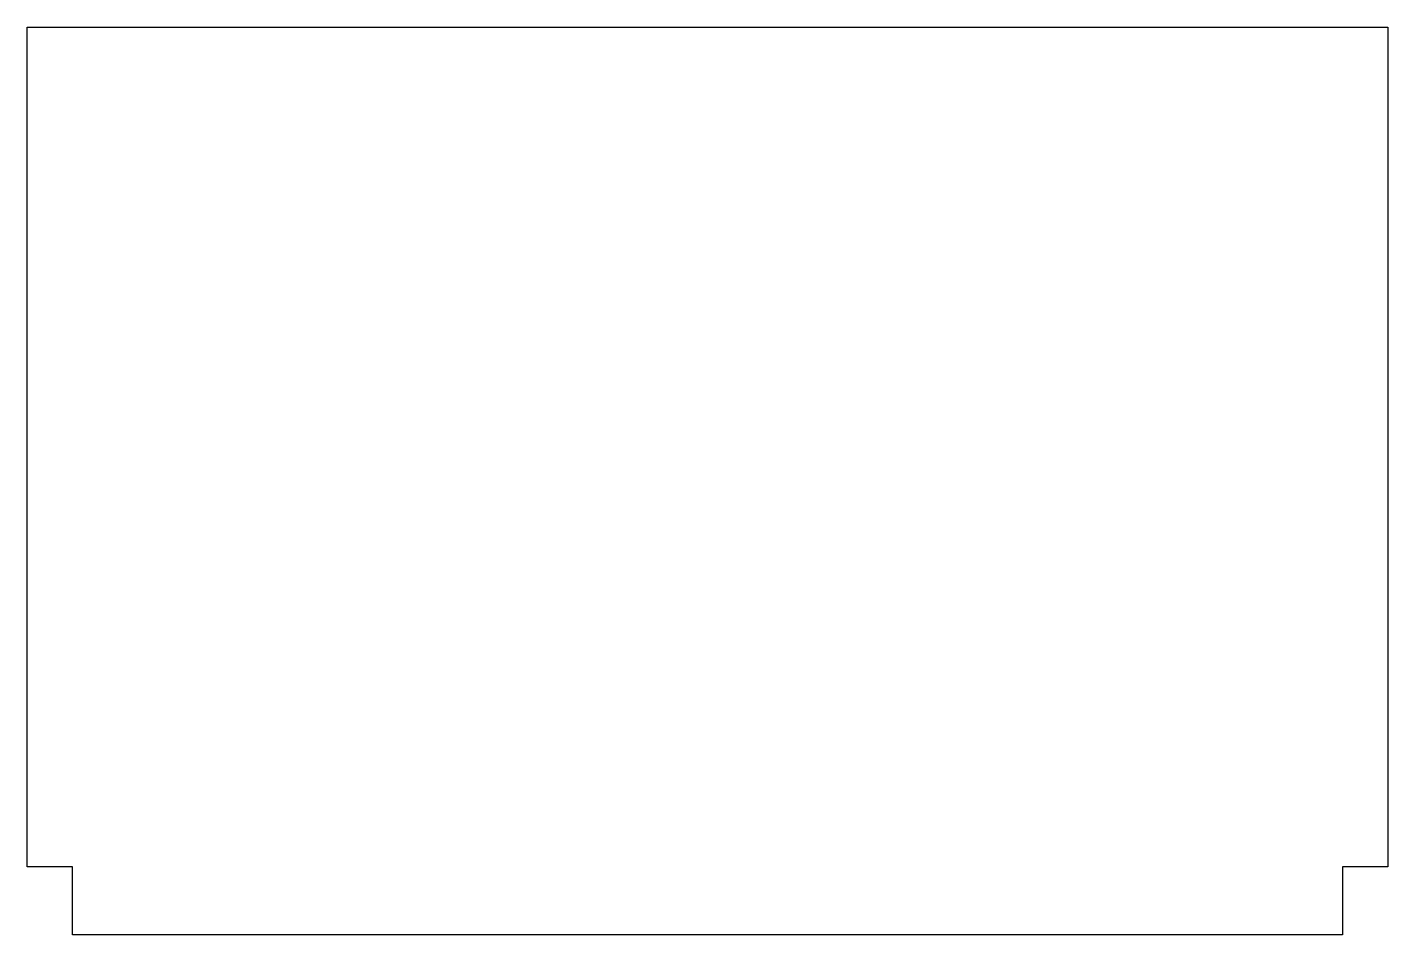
# Model space of a CAD drawing. Header units: millimetres. Extents: x -10.3 to 49.7, y 71.5 to 111.5.
import ezdxf

# ---------------------------------------------------------------- set-up
doc = ezdxf.new("R2010")
doc.units = ezdxf.units.MM
doc.layers.get('0').update_dxf_attribs({"linetype": 'CONTINUOUS'})

msp = doc.modelspace()

# ---------------------------------------------------------------- linework, layer by layer
msp.add_lwpolyline([(47.75, 71.5), (-8.25, 71.5), (-8.25, 74.5), (-10.25, 74.5), (-10.25, 111.5), (49.75, 111.5), (49.75, 74.5), (47.75, 74.5)], close=True)

doc.saveas('drawing.dxf')
